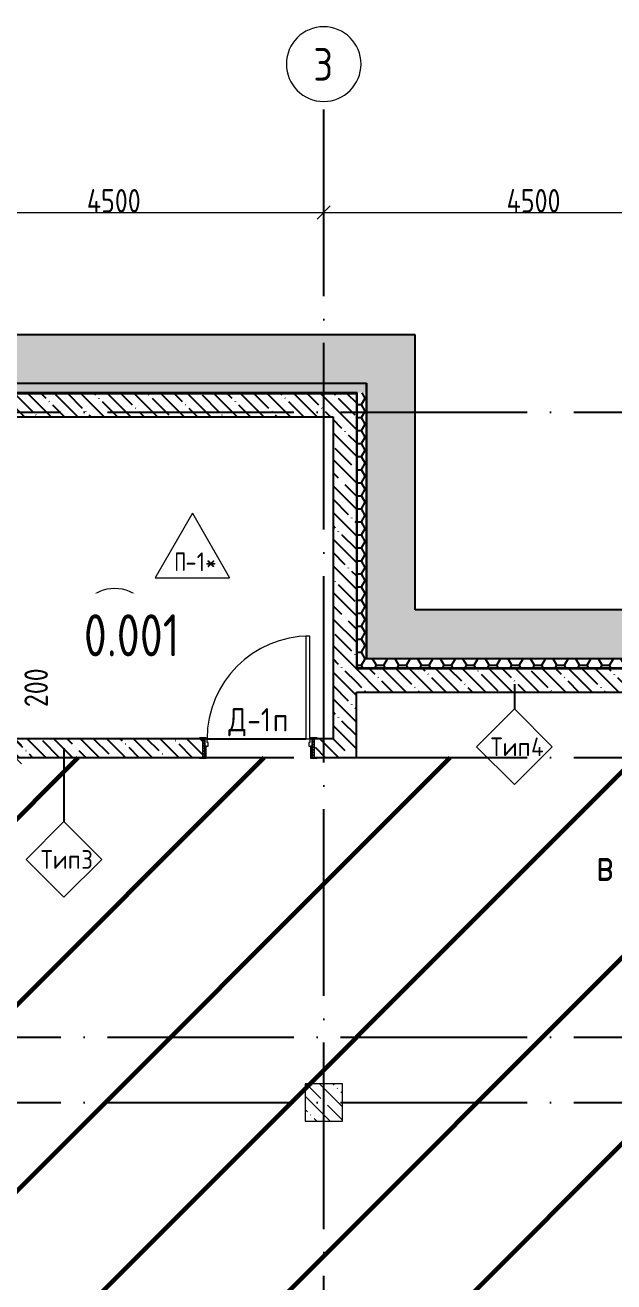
# Model space of a CAD drawing. Header units: millimetres. Extents: x -68946 to 288321, y -402657 to 324925.
# Drawn here: x 3764 to 10074, y 166176 to 179646 of the extents above; entities that cross this region are included whole.
import ezdxf

# ---------------------------------------------------------------- set-up
doc = ezdxf.new("R2010")
doc.units = ezdxf.units.MM
doc.linetypes.add('ADSK_Линия сетки', pattern=[2500, 2000, -250, 0, -250])
doc.layers.get('Defpoints').update_dxf_attribs({"color": 250})
for name, color, linetype, lineweight in [('3.4) ПТ-5         4 вып', 150, 'Continuous', 60), ('A-ANNO-DIMS', 250, 'Continuous', 9), ('A-AREA-IDEN', 250, 'Continuous', 9), ('A-DETL-1', 250, 'Continuous', 53), ('A-DETL-GENF-1', 250, 'Continuous', 5), ('A-DOOR', 250, 'Continuous', 5), ('A-DOOR-1', 250, 'Continuous', 13), ('A-DOOR-FRAM', 250, 'Continuous', 5), ('A-DOOR-IDEN', 7, 'Continuous', 9), ('A-FLOR-IDEN', 7, 'Continuous', 9), ('A-WALL', 250, 'Continuous', 9), ('A-WALL-1', 250, 'Continuous', 50), ('A-WALL-2', 250, 'Continuous', 5), ('A-WALL-IDEN', 7, 'Continuous', 9), ('G-ANNO-SYMB-3', 250, 'Continuous', 9), ('I-WALL', 7, 'Continuous', 9), ('I-WALL-1', 250, 'Continuous', 5), ('S-COLS', 7, 'Continuous', 9), ('S-COLS-1', 250, 'Continuous', 5), ('S-COLS-2', 250, 'Continuous', 5), ('Оси', 250, 'Continuous', 9), ('Оси-1', 250, 'ADSK_Линия сетки', 9)]:
    doc.layers.add(name, color=color, linetype=linetype, lineweight=lineweight)
doc.styles.add('GOST Common', font='', dxfattribs={"width": 0.9, "height": 350})
doc.styles.add('GOST Common_1', font='', dxfattribs={"width": 0.9, "height": 250})
doc.styles.add('GOST Common_2', font='', dxfattribs={"width": 0.8, "height": 350})
doc.styles.add('ISOCPEUR', font='isocpeur.ttf', dxfattribs={"width": 0.8, "height": 100})
doc.styles.add('ISOCPEUR_1', font='isocpeur.ttf', dxfattribs={"width": 0.9, "height": 250})
doc.styles.add('А3', font='ГОСТ тип А.ttf')
doc.styles.get('GOST Common').set_extended_font_data('GOST Common')
doc.styles.get('GOST Common_1').set_extended_font_data('GOST Common')
doc.styles.get('GOST Common_2').set_extended_font_data('GOST Common')
doc.dimstyles.new('ADSK_Основной_2_5_мм', dxfattribs={"dimscale": 304.8, "dimtxt": 0.824897, "dimasz": 0.463911, "dimexe": 0.492126, "dimexo": 0.001615, "dimgap": 0.098425, "dimtad": 1, "dimdec": 0, "dimlfac": 304.8, "dimdsep": 46, "dimtxsty": 'GOST Common_1', "dimblk1": 'OBLIQUE', "dimblk2": 'OBLIQUE', "dimsah": 1, "dimcen": 0.09, "dimdle": 0.492126, "dimazin": 0, "dimtfac": 1, "dimtdec": 4, "dimtix": 1, "dimtmove": 0, "dimatfit": 3, "dimfxl": 1, "dimtvp": 1, "dimtolj": 1, "dimtzin": 0, "dimlwd": 9, "dimlwe": 9, "dimarcsym": 2})
doc.dimstyles.new('ADSK_Основной_2_5_мм_Округление_до_10_мм', dxfattribs={"dimscale": 304.8, "dimtxt": 0.824897, "dimasz": 0.463911, "dimexe": 0.492126, "dimexo": 0.001615, "dimgap": 6.56168e-05, "dimtad": 1, "dimdec": 0, "dimlfac": 304.8, "dimrnd": 10, "dimdsep": 46, "dimtxsty": 'GOST Common_1', "dimblk1": 'OBLIQUE', "dimblk2": 'OBLIQUE', "dimsah": 1, "dimcen": 0.09, "dimdle": 0.492126, "dimazin": 0, "dimtfac": 1, "dimtdec": 4, "dimtix": 1, "dimtmove": 1, "dimatfit": 3, "dimfxl": 1, "dimtvp": 1, "dimtolj": 1, "dimtzin": 0, "dimlwd": 9, "dimlwe": 9, "dimarcsym": 2})
pattern_1 = [(135, (-1785.76, 117122.59), (-142.5612, -142.5612), []), (135, (-1643.2, 117122.59), (-142.5612, -142.5612), [252.016, -50.403, 3.353, -47.05])]
pattern_2 = [(0, (-1785.76, 117122.59), (120.968, 69.841), [80.645, -161.29]), (120, (-1785.76, 117122.59), (-120.96808, 69.84086), [80.645, -161.29]), (60, (-1785.76, 117122.59), (-8e-05, 139.68186), [0, -161.29, 80.645, 0])]

# ---------------------------------------------------------------- blocks, each defined once
blk = doc.blocks.new('Дверь_СКБ_1Ст_Внутренняя - СОШ_Д-1п_Дв_1200x2100h-31541110-АР1_Кладочный план подвала_ Секция 1')
at = {"layer": 'A-DOOR'}
h = blk.add_hatch(dxfattribs=at)
h.set_pattern_fill('FP_6', color=256, style=0, pattern_type=2)
h.set_pattern_definition([(135, (1701.41, 164.685), (-14.14214, -14.14214), []), (225, (1701.41, 164.685), (14.14214, -14.14214), [])])
h.paths.add_polyline_path([(612.5, -100), (612.5, 100), (587.5, 100), (587.5, -100)])
at = {"layer": 'A-DOOR-FRAM'}
h = blk.add_hatch(dxfattribs=at)
h.set_pattern_fill('FP_7', color=256, style=0, pattern_type=2)
h.set_pattern_definition([(45, (-421.384, 164.685), (-14.1421, 14.1421), []), (135, (-421.384, 164.685), (-14.1421, -14.1421), [])])
h.paths.add_polyline_path([(-562.5, -100), (-562.5, 100), (-587.5, 100), (-587.5, -100)])
at = {"layer": 'A-DOOR'}
blk.add_arc((562.5, 100), 1100, 90, 180, dxfattribs=at)
at = {"layer": 'A-DOOR-1'}
for p, q in [((562.5, 1200), (522.5, 1200)), ((522.5, 1200), (522.5, 100)), ((562.5, 100), (562.5, 1200)), ((522.5, 100), (562.5, 100))]:
    blk.add_line(p, q, dxfattribs=at)
at = {"layer": 'A-DOOR-FRAM'}
for p, q in [((-547.5, 108), (-617.5, 108)), ((-617.5, 108), (-617.5, 100)), ((-617.5, 100), (-547.5, 100)), ((-562.5, 100), (-587.5, 100)), ((-587.5, 100), (-587.5, -100)), ((-537.5, 100), (-562.5, 100)), ((-562.5, 100), (-562.5, 20)), ((-562.5, -100), (-562.5, 100)), ((-547.5, 100), (-562.5, 100)), ((-562.5, 100), (-562.5, 99)), ((-562.5, 99), (-547.5, 99)), ((-562.5, 20), (-527.5, 20)), ((-547.5, 20), (-562.5, 20)), ((-562.5, 20), (-562.5, -100)), ((-547.5, 100), (-547.5, 108)), ((-547.5, 99), (-547.5, 100)), ((-547.5, -100), (-547.5, 20)), ((-537.5, 60), (-537.5, 100)), ((-527.5, 60), (-537.5, 60)), ((-527.5, 20), (-527.5, 60)), ((562.5, 60), (552.5, 60)), ((552.5, 60), (552.5, 20)), ((552.5, 20), (587.5, 20)), ((562.5, 100), (562.5, 60)), ((587.5, 100), (562.5, 100)), ((642.5, 108), (572.5, 108)), ((572.5, 108), (572.5, 100)), ((587.5, 100), (572.5, 100)), ((572.5, 100), (572.5, 99)), ((572.5, 100), (642.5, 100)), ((572.5, 99), (587.5, 99)), ((587.5, 20), (572.5, 20)), ((572.5, 20), (572.5, -100)), ((587.5, 20), (587.5, 100)), ((612.5, 100), (587.5, 100)), ((587.5, 100), (587.5, -100)), ((587.5, 99), (587.5, 100)), ((587.5, -100), (587.5, 20)), ((612.5, -100), (612.5, 100)), ((642.5, 100), (642.5, 108)), ((-547.5, -100), (-617.5, -100)), ((-617.5, -100), (-617.5, -108)), ((-617.5, -108), (-547.5, -108)), ((-587.5, -100), (-562.5, -100)), ((-562.5, -100), (-547.5, -100)), ((-547.5, -108), (-547.5, -100)), ((572.5, -100), (587.5, -100)), ((642.5, -100), (572.5, -100)), ((572.5, -100), (572.5, -108)), ((572.5, -108), (642.5, -108)), ((587.5, -100), (612.5, -100)), ((642.5, -108), (642.5, -100))]:
    blk.add_line(p, q, dxfattribs=at)
blk = doc.blocks.new('BSC_Колонна _Прямоугольная - 400x400-V38-АР1_Кладочный план подвала_ Секция 1')
at = {"layer": 'S-COLS-1'}
h = blk.add_hatch(dxfattribs=at)
h.set_pattern_fill('FP_47', color=256, style=0, pattern_type=2)
h.set_pattern_definition([(135, (-8750, -50975), (-142.5619, -142.5619), []), (135, (-8607.44, -50975), (-142.5619, -142.5619), [252.016, -50.403, 3.353, -47.05])])
h.paths.add_polyline_path([(-200, -200), (200, -200), (200, 200), (-200, 200), (-200, -68)])
at = {"layer": 'S-COLS-2'}
for p, q in [((200, 200), (-200, 200)), ((-200, 200), (-200, -200)), ((200, -200), (200, 200)), ((-200, -200), (200, -200))]:
    blk.add_line(p, q, dxfattribs=at)
blk = doc.blocks.new('Ось сетки - Круг_Ø8 мм-39983606-АР1_Кладочный план подвала_ Секция 1')
at = {"layer": 'Оси'}
for start, end in [(360, 180), (180, 360)]:
    blk.add_arc((0, 0), 4, start, end, dxfattribs=at)
blk = doc.blocks.new('_Oblique')
at = {"color": 0, "linetype": 'ByBlock', "lineweight": -2}
blk.add_line((-0.5, -0.5), (0.5, 0.5), dxfattribs=at)
blk = doc.blocks.new('*D5935')
at = {"layer": 'A-ANNO-DIMS', "color": 0, "lineweight": 9, "transparency": 16777216}
for p, q in [((3654, 171998), (3654, 172422)), ((3654, 171798), (3654, 172148)), ((-305, 171998), (3804, 171998)), ((3494, 171798), (3804, 171798))]:
    blk.add_line(p, q, dxfattribs=at)
at = {"layer": 'Defpoints', "color": 0, "transparency": 16777216}
for p in [(-306, 171998), (3493, 171798), (3654, 171798)]:
    blk.add_point(p, dxfattribs=at)
at = {"layer": 'A-ANNO-DIMS', "color": 0, "lineweight": 9, "transparency": 16777216, "xscale": 141.4, "yscale": 141.4, "zscale": 141.4}
for p, rotation in [((3654, 171998), 90), ((3654, 171798), 270)]:
    blk.add_blockref('_Oblique', p, dxfattribs=dict(at, rotation=rotation))
at = {"layer": 'A-ANNO-DIMS', "color": 0, "lineweight": 25, "transparency": 16777216, "insert": (3756, 172336), "char_height": 251.4, "width": 567.63, "attachment_point": 1, "rotation": 90, "line_spacing_factor": 1.022761, "style": 'А3'}
blk.add_mtext('\\A1;200', dxfattribs=at)
blk = doc.blocks.new('ADSK_Марка_Стена - Типоразмер_ADSK_Марка-30564887-АР1_Кладочный план подвала_ Секция 1')
at = {"layer": 'A-WALL-IDEN'}
for p, q in [((-0.16, 4.37), (-4.21, 0.31)), ((3.9, 0.31), (-0.16, 4.37)), ((-4.21, 0.31), (-0.16, -3.74)), ((-0.16, -3.74), (3.9, 0.31))]:
    blk.add_line(p, q, dxfattribs=at)
blk = doc.blocks.new('AAR_СКБ_Марка_Перекрытия - Марка пола-17325028-АР1_Кладочный план подвала_ Секция 1')
at = {"layer": 'A-FLOR-IDEN'}
for p, q in [((0, 6.93), (-4, 0)), ((0, 6.93), (4, 0)), ((-4, 0), (4, 0))]:
    blk.add_line(p, q, dxfattribs=at)
blk = doc.blocks.new('*D5872')
at = {"layer": 'A-ANNO-DIMS', "color": 0, "lineweight": 9, "transparency": 16777216}
for p, q in [((2464, 177737), (2464, 177487)), ((6964, 177737), (6964, 177487)), ((2314, 177637), (7114, 177637))]:
    blk.add_line(p, q, dxfattribs=at)
at = {"layer": 'Defpoints', "color": 0, "transparency": 16777216}
for p in [(2464, 177737), (6964, 177737), (6964, 177637)]:
    blk.add_point(p, dxfattribs=at)
at = {"layer": 'A-ANNO-DIMS', "color": 0, "lineweight": 9, "transparency": 16777216, "xscale": 141.4, "yscale": 141.4, "zscale": 141.4, "rotation": 180}
blk.add_blockref('_Oblique', (2464, 177637), dxfattribs=at)
at = {"layer": 'A-ANNO-DIMS', "color": 0, "lineweight": 9, "transparency": 16777216, "xscale": 141.4, "yscale": 141.4, "zscale": 141.4}
blk.add_blockref('_Oblique', (6964, 177637), dxfattribs=at)
at = {"layer": 'A-ANNO-DIMS', "color": 0, "lineweight": 25, "transparency": 16777216, "insert": (4714, 177763), "char_height": 251.4, "width": 782.41, "attachment_point": 5, "style": 'А3'}
blk.add_mtext('\\A1;4500', dxfattribs=at)
blk = doc.blocks.new('*D5873')
at = {"layer": 'A-ANNO-DIMS', "color": 0, "lineweight": 9, "transparency": 16777216}
for p, q in [((6964, 177737), (6964, 177487)), ((11464, 177737), (11464, 177487)), ((6814, 177637), (11614, 177637))]:
    blk.add_line(p, q, dxfattribs=at)
at = {"layer": 'Defpoints', "color": 0, "transparency": 16777216}
for p in [(6964, 177737), (11464, 177737), (11464, 177637)]:
    blk.add_point(p, dxfattribs=at)
at = {"layer": 'A-ANNO-DIMS', "color": 0, "lineweight": 9, "transparency": 16777216, "xscale": 141.4, "yscale": 141.4, "zscale": 141.4, "rotation": 180}
blk.add_blockref('_Oblique', (6964, 177637), dxfattribs=at)
at = {"layer": 'A-ANNO-DIMS', "color": 0, "lineweight": 9, "transparency": 16777216, "xscale": 141.4, "yscale": 141.4, "zscale": 141.4}
blk.add_blockref('_Oblique', (11464, 177637), dxfattribs=at)
at = {"layer": 'A-ANNO-DIMS', "color": 0, "lineweight": 25, "transparency": 16777216, "insert": (9214, 177763), "char_height": 251.4, "width": 782.41, "attachment_point": 5, "style": 'А3'}
blk.add_mtext('\\A1;4500', dxfattribs=at)
blk = doc.blocks.new('AAR_СКБ_Марка_Помещения - Номер-17325395-АР1_Кладочный план подвала_ Секция 1')
at = {"layer": 'A-AREA-IDEN'}
blk.add_circle((0, 1.5), 4, dxfattribs=at)

msp = doc.modelspace()

# ---------------------------------------------------------------- hatches: boundary and pattern name
at = {"layer": '3.4) ПТ-5         4 вып'}
h = msp.add_hatch(dxfattribs=at)
h.set_pattern_fill('ANSI31', color=256, scale=444)
h.paths.add_polyline_path([(52564.2427, 171797.5882), (-1785.7573, 171797.5882), (-1785.7573, 160847.5882), (52564.2427, 160847.5882)])
at = {"layer": 'A-DETL-GENF-1', "lineweight": 25}
h = msp.add_hatch(dxfattribs=at)
h.set_pattern_fill('FP_66', color=256, style=0, pattern_type=2)
h.set_pattern_definition([(135, (-1361.5, 117122.6), (-424.2641, 3e-14), [600, 0, 0, 0]), (45, (-1785.76, 117122.6), (-424.2641, 0), [600, 0, 0, 0]), (45, (-1785.76, 117334.72), (-424.2641, 0), [150, -450]), (135, (-1467.56, 117440.8), (-424.2641, 3e-14), [150, -450]), (45, (-1467.56, 117228.65), (-424.2641, 0), [150, -450]), (135, (-1573.63, 117122.6), (-424.2641, 3e-14), [150, -450])])
h.paths.add_polyline_path([(66623.618, 159817.5882), (66623.618, 159820.418), (67375.9266, 159820.418), (67404.2427, 159877.0501), (67404.2427, 160337.5882), (-2095.7793, 160337.5882), (-2095.7793, 175807.5888), (7424.2207, 175807.5888), (7424.2207, 172857.5877), (11654.2804, 172857.5877), (11654.2804, 175807.5888), (67874.2427, 175807.5888), (67874.2427, 172857.5882), (68728.2351, 172857.5882), (68728.2351, 173377.5882), (68394.2427, 173377.5882), (68394.2427, 176327.5888), (11134.2804, 176327.5888), (11134.2804, 173377.5877), (7944.2207, 173377.5877), (7944.2207, 176327.5888), (-2615.7793, 176327.5888), (-2615.7793, 159817.5882), (64316.105, 159817.5882)])
at = {"layer": 'A-WALL', "lineweight": 25}
for points in [[(7314.2207, 175697.5888), (7322.2207, 175697.5888), (7322.2207, 175705.5888), (-1985.7793, 175705.5888), (-1985.7793, 175697.5888), (1953.4346, 175697.5888)], [(7314.2207, 172755.5877), (7322.2207, 172755.5877), (7322.2207, 175697.5888), (7314.2207, 175697.5888), (7314.2207, 172855.5877)], [(11547.6916, 172747.5877), (11764.2804, 172747.5877), (11764.2804, 172755.5877), (7314.2207, 172755.5877), (7314.2207, 172747.5877), (9149.1273, 172747.5877)]]:
    msp.add_hatch(color=256, dxfattribs=at).paths.add_polyline_path(points)
at = {"layer": 'A-WALL-2', "lineweight": 25}
h = msp.add_hatch(dxfattribs=at)
h.set_pattern_fill('FP_2', color=256, style=0, pattern_type=2)
h.set_pattern_definition(pattern_2)
h.paths.add_polyline_path([(7422.2207, 175705.5888), (7422.2207, 175805.5888), (-1985.7793, 175805.5888), (-1985.7793, 175807.5888), (-1993.7793, 175807.5888), (-1993.7793, 175705.5888), (7322.2207, 175705.5888)])
h = msp.add_hatch(dxfattribs=at)
h.set_pattern_fill('FP_2', color=256, style=0, pattern_type=2)
h.set_pattern_definition(pattern_2)
h.paths.add_polyline_path([(7422.2207, 172855.5877), (7422.2207, 175697.5888), (7424.2207, 175697.5888), (7424.2207, 175705.5888), (7322.2207, 175705.5888), (7322.2207, 172855.5877)])
h = msp.add_hatch(dxfattribs=at)
h.set_pattern_fill('FP_2', color=256, style=0, pattern_type=2)
h.set_pattern_definition(pattern_2)
h.paths.add_polyline_path([(11547.6916, 172755.5877), (11756.2804, 172755.5877), (11756.2804, 172855.5877), (7322.2207, 172855.5877), (7322.2207, 172755.5877), (9149.1273, 172755.5877)])
at = {"layer": 'I-WALL-1', "lineweight": 25}
h = msp.add_hatch(dxfattribs=at)
h.set_pattern_fill('FP_1', color=256, style=0, pattern_type=2)
h.set_pattern_definition(pattern_1)
h.paths.add_polyline_path([(7064.2207, 175447.5888), (7314.2207, 175447.5888), (7314.2207, 175697.5888), (-1735.7573, 175697.5888), (-1735.7573, 175447.5888), (1953.4346, 175447.5888)])
h = msp.add_hatch(dxfattribs=at)
h.set_pattern_fill('FP_1', color=256, style=0, pattern_type=2)
h.set_pattern_definition(pattern_1)
h.paths.add_polyline_path([(7064.2207, 171797.5882), (7314.2207, 171797.5882), (7314.2207, 175447.5888), (7064.2207, 175447.5888), (7064.2207, 171997.5882)])
h = msp.add_hatch(dxfattribs=at)
h.set_pattern_fill('FP_1', color=256, style=0, pattern_type=2)
h.set_pattern_definition(pattern_1)
h.paths.add_polyline_path([(11764.2804, 172497.5877), (11764.2804, 172747.5877), (7314.2207, 172747.5877), (7314.2207, 172497.5877), (11547.6916, 172497.5877)])
h = msp.add_hatch(dxfattribs=at)
h.set_pattern_fill('FP_1', color=256, style=0, pattern_type=2)
h.set_pattern_definition(pattern_1)
h.paths.add_polyline_path([(6864.2207, 171797.5882), (7064.2207, 171797.5882), (7064.2207, 171997.5882), (6864.2207, 171997.5882)])
h.paths.add_polyline_path([(5634.2207, 171797.5882), (5664.2207, 171797.5882), (5664.2207, 171997.5882), (-1735.7793, 171997.5882), (-1735.7793, 171797.5882), (1953.4346, 171797.5882)])

# ---------------------------------------------------------------- linework, layer by layer
at = {"layer": 'A-DETL-1', "lineweight": 25}
for p, q in [((7944.2207, 176327.5888), (-2615.7793, 176327.5888)), ((7944.2207, 173377.5877), (7944.2207, 176327.5888)), ((-2095.7793, 175807.5888), (7424.2207, 175807.5888)), ((7424.2207, 175807.5888), (7424.2207, 172857.5877)), ((11134.2804, 173377.5877), (7944.2207, 173377.5877)), ((7424.2207, 172857.5877), (11654.2804, 172857.5877))]:
    msp.add_line(p, q, dxfattribs=at)
at = {"layer": 'A-WALL-1', "lineweight": 25}
for p, q in [((7424.2207, 175805.5888), (-2095.7793, 175805.5888)), ((7422.2207, 172855.5877), (7422.2207, 175807.5888)), ((7322.2207, 175705.5888), (-1993.7793, 175705.5888)), ((-1985.7793, 175697.5888), (7314.2207, 175697.5888)), ((7314.2207, 175697.5888), (7314.2207, 172747.5877)), ((7322.2207, 172755.5877), (7322.2207, 175705.5888)), ((7422.2207, 175705.5888), (7424.2207, 175705.5888)), ((-1735.7573, 175447.5888), (7064.2207, 175447.5888)), ((7064.2207, 175447.5888), (7064.2207, 171997.5882)), ((11656.2804, 172855.5877), (7422.2207, 172855.5877)), ((11764.2804, 172747.5877), (7314.2207, 172747.5877)), ((11756.2804, 172755.5877), (7322.2207, 172755.5877)), ((7314.2207, 172497.5877), (11764.2804, 172497.5877)), ((7314.2207, 171797.5882), (7314.2207, 172497.5877)), ((5634.2207, 171997.5882), (-1735.7793, 171997.5882)), ((7064.2207, 171997.5882), (6894.2207, 171997.5882)), ((-1735.7793, 171797.5882), (5634.2207, 171797.5882)), ((6894.2207, 171797.5882), (7314.2207, 171797.5882))]:
    msp.add_line(p, q, dxfattribs=at)
at = {"layer": 'A-WALL-IDEN', "lineweight": 25}
for p, q in [((9008.6955, 172583.078), (9008.6955, 172317.8545)), ((4180.061, 171897.5882), (4180.061, 171110.352))]:
    msp.add_line(p, q, dxfattribs=at)
at = {"layer": 'I-WALL', "lineweight": 25}
msp.add_line((5714.2207, 171997.5882), (6774.2207, 171997.5882), dxfattribs=at)
at = {"layer": 'Оси-1', "lineweight": 25}
for p, q in [((6964.2427, 156740.9014), (6964.2427, 178828.0609)), ((-5355.3086, 175497.5882), (70097.2201, 175497.5882)), ((-5355.3086, 171797.5882), (70097.2201, 171797.5882)), ((-5355.3086, 168797.5882), (70097.2201, 168797.5882)), ((-5355.3086, 168097.5882), (70097.2201, 168097.5882))]:
    msp.add_line(p, q, dxfattribs=at)

# ---------------------------------------------------------------- block references
at = {"layer": 'A-AREA-IDEN', "lineweight": 25, "xscale": 99.99999999999993, "yscale": 99.99999999999993, "zscale": 99.99999999999993}
msp.add_blockref('AAR_СКБ_Марка_Помещения - Номер-17325395-АР1_Кладочный план подвала_ Секция 1', (4724.2546, 173060.545), dxfattribs=at)
at = {"layer": 'A-DOOR', "lineweight": 25}
msp.add_blockref('Дверь_СКБ_1Ст_Внутренняя - СОШ_Д-1п_Дв_1200x2100h-31541110-АР1_Кладочный план подвала_ Секция 1', (6251.7207, 171897.5882), dxfattribs=at)
at = {"layer": 'A-FLOR-IDEN', "lineweight": 25, "xscale": 99.99999999999993, "yscale": 99.99999999999993, "zscale": 99.99999999999993}
msp.add_blockref('AAR_СКБ_Марка_Перекрытия - Марка пола-17325028-АР1_Кладочный план подвала_ Секция 1', (5556.0155, 173722.5885), dxfattribs=at)
at = {"layer": 'A-WALL-IDEN', "lineweight": 25, "xscale": 99.99999999999993, "yscale": 99.99999999999993, "zscale": 99.99999999999993}
for p in [(9024.3205, 171880.8876), (4195.686, 170673.3851)]:
    msp.add_blockref('ADSK_Марка_Стена - Типоразмер_ADSK_Марка-30564887-АР1_Кладочный план подвала_ Секция 1', p, dxfattribs=at)
at = {"layer": 'S-COLS', "lineweight": 25}
msp.add_blockref('BSC_Колонна _Прямоугольная - 400x400-V38-АР1_Кладочный план подвала_ Секция 1', (6964.2427, 168097.5877), dxfattribs=at)
at = {"layer": 'Оси', "lineweight": 25, "xscale": 99.99999999999993, "yscale": 99.99999999999993, "zscale": 99.99999999999993}
msp.add_blockref('Ось сетки - Круг_Ø8 мм-39983606-АР1_Кладочный план подвала_ Секция 1', (6964.2427, 179228.0609), dxfattribs=at)

# ---------------------------------------------------------------- texts
at = {"layer": 'A-DOOR-IDEN', "lineweight": 25, "char_height": 250, "attachment_point": 1, "style": 'GOST Common_1'}
for s, insert, width in [('\\fGOST Common|b0|i0|c204|p34|;\\W.9;Д', (5942.0133, 172325.6009), 245.316375), ('-1', (6144.4196, 172325.6009), 331.898625), ('\\fGOST Common|b0|i0|c204|p34|;\\W.9;п', (6418.2633, 172325.6009), 194.810062)]:
    msp.add_mtext(s, dxfattribs=dict(at, insert=insert, width=width))
at = {"layer": 'A-FLOR-IDEN', "lineweight": 25, "char_height": 200, "attachment_point": 1, "style": 'ISOCPEUR_1'}
for s, insert, width in [('\\fISOCPEUR|b0|i0|c204|p34|;\\W.7;П', (5364.7806, 173993.9743), 140.295312), ('-1*', (5480.5358, 173993.9743), 347.932375)]:
    msp.add_mtext(s, dxfattribs=dict(at, insert=insert, width=width))
at = {"layer": 'A-WALL-IDEN', "lineweight": 25, "char_height": 200, "attachment_point": 1, "style": 'ISOCPEUR_1'}
for s, insert, width in [('Тип', (8752.9397, 172010.5563), 387.215062), (' 4', (9072.4241, 172010.5563), 246.91975), ('Тип', (3931.3052, 170803.0538), 387.215062), (' 3', (4250.7896, 170803.0538), 230.084312)]:
    msp.add_mtext(s, dxfattribs=dict(at, insert=insert, width=width))
at = {"layer": 'G-ANNO-SYMB-3', "lineweight": 25, "insert": (9884.4426, 170823.5443), "char_height": 350, "width": 243.713, "attachment_point": 1, "style": 'GOST Common_2'}
msp.add_mtext('\\fGOST Common|b0|i0|c204|p34|;\\W.8;в', dxfattribs=at)
at = {"layer": 'Оси', "lineweight": 25, "insert": (6853.162, 179400.5943), "char_height": 350, "width": 266.961937, "attachment_point": 1, "style": 'GOST Common'}
msp.add_mtext('\\fGOST Common|b0|i0|c204|p34|;\\W.9;3', dxfattribs=at)

# ---------------------------------------------------------------- dimensions: what is measured, and where the dimension line sits
at = {"layer": 'A-ANNO-DIMS', "lineweight": 25}
for base, p1, p2, picture, middle in [((6964.2427, 177637.0334), (2464.2427, 177737.0183), (6964.2427, 177737.0183), '*D5872', (4714.2427, 177762.7678)), ((11464.2427, 177637.0334), (6964.2427, 177737.0183), (11464.2427, 177737.0183), '*D5873', (9214.2427, 177762.7678))]:
    dim = msp.add_linear_dim(base=base, p1=p1, p2=p2, dimstyle='ADSK_Основной_2_5_мм_Округление_до_10_мм', override={"dimlfac": 1, "dimpost": '<>', "dimtxsty": 'А3', "dimfxl": 4500}, dxfattribs=at)
    dim.commit()
    dim.dimension.update_dxf_attribs({"geometry": picture, "text_midpoint": middle})
dim = msp.add_linear_dim(base=(3654.434, 171797.5882), p1=(-305.7573, 171997.5882), p2=(3493.0468, 171797.5882), angle=90, dimstyle='ADSK_Основной_2_5_мм', override={"dimlfac": 1, "dimpost": '<>', "dimtxsty": 'А3', "dimfxl": 3804.065275}, dxfattribs=at)
dim.commit()
dim.dimension.update_dxf_attribs({"geometry": '*D5935', "text_midpoint": (3923.2913, 172422.1731), "dimtype": 160, "text_rotation": 90})

# ---------------------------------------------------------------- next in the draw order: texts
at = {"layer": 'A-AREA-IDEN', "lineweight": 25, "insert": (4392.9652, 173330.8335), "char_height": 450, "width": 858.607312, "attachment_point": 1, "style": 'ISOCPEUR', "bg_fill": 3, "box_fill_scale": 1.5, "bg_fill_color": 256, "bg_fill_transparency": 0}
msp.add_mtext('0.001', dxfattribs=at)

doc.saveas('drawing.dxf')
